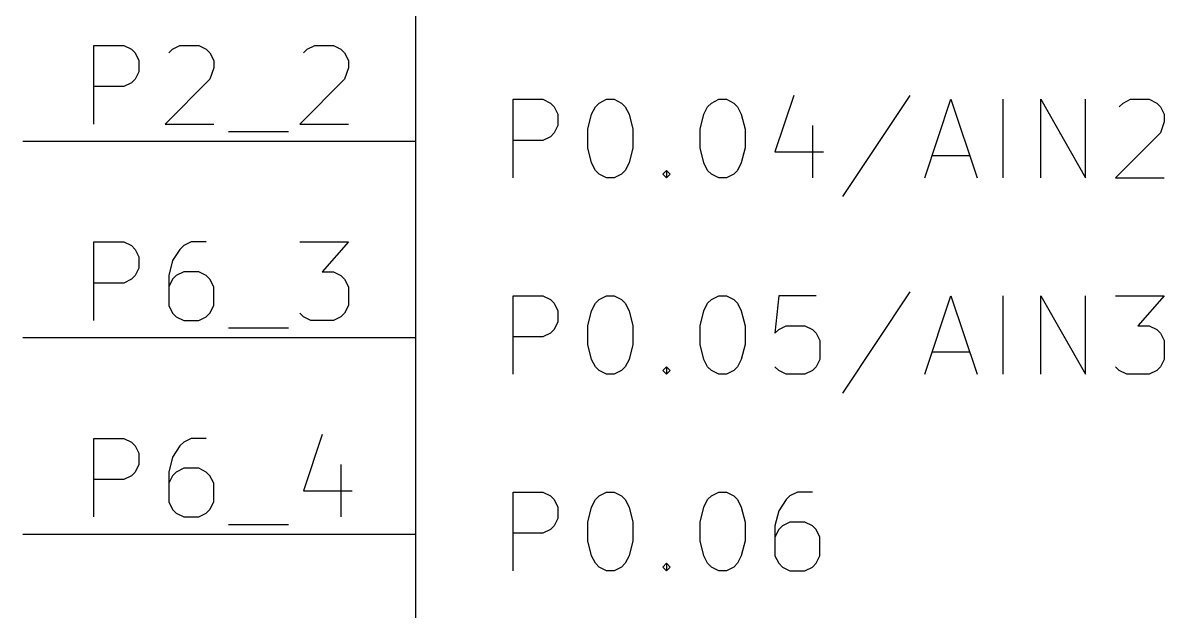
# Model space of a CAD drawing. Header units: inches. Extents: x 0.39 to 7.87, y -5.43 to -0.39.
# Drawn here: x 1.25 to 1.831, y -3.239 to -2.94 of the extents above; entities that cross this region are included whole.
import ezdxf

# ---------------------------------------------------------------- set-up
doc = ezdxf.new("R2010")
doc.units = ezdxf.units.IN
doc.header["$MEASUREMENT"] = 0
for name, color, linetype in [('GREENSIXTYFIVE', 129, 'CONTINUOUS'), ('LIGHTRED', 12, 'CONTINUOUS'), ('RED', 14, 'CONTINUOUS'), ('WHITE', 250, 'CONTINUOUS')]:
    doc.layers.add(name, color=color, linetype=linetype)

msp = doc.modelspace()

# ---------------------------------------------------------------- linework, layer by layer
at = {"layer": 'GREENSIXTYFIVE', "linetype": 'CONTINUOUS'}
for p, q in [((1.49952, -3.0185), (1.49952, -2.9785)), ((1.49952, -2.9785), (1.51476, -2.9785)), ((1.49952, -3.0185), (1.49952, -2.9785)), ((1.49952, -2.9785), (1.51476, -2.9785)), ((1.51476, -2.9785), (1.51857, -2.98041)), ((1.51476, -2.9785), (1.51857, -2.98041)), ((1.54333, -2.98041), (1.54714, -2.9785)), ((1.54333, -2.98041), (1.54714, -2.9785)), ((1.54714, -2.9785), (1.55095, -2.9785)), ((1.54714, -2.9785), (1.55095, -2.9785)), ((1.55095, -2.9785), (1.55476, -2.98041)), ((1.55095, -2.9785), (1.55476, -2.98041)), ((1.60047, -2.98041), (1.60428, -2.9785)), ((1.60047, -2.98041), (1.60428, -2.9785)), ((1.60428, -2.9785), (1.60809, -2.9785)), ((1.60428, -2.9785), (1.60809, -2.9785)), ((1.60809, -2.9785), (1.6119, -2.98041)), ((1.60809, -2.9785), (1.6119, -2.98041)), ((1.64238, -2.9766), (1.63285, -3.00517)), ((1.64238, -2.9766), (1.63285, -3.00517)), ((1.70143, -2.9766), (1.66714, -3.02803)), ((1.70143, -2.9766), (1.66714, -3.02803)), ((1.70904, -3.0185), (1.72238, -2.9785)), ((1.70904, -3.0185), (1.72238, -2.9785)), ((1.72238, -2.9785), (1.73571, -3.0185)), ((1.72238, -2.9785), (1.73571, -3.0185)), ((1.74905, -3.0185), (1.74905, -2.9785)), ((1.74905, -3.0185), (1.74905, -2.9785)), ((1.76809, -3.0185), (1.76809, -2.9785)), ((1.76809, -2.9785), (1.79095, -3.0185)), ((1.76809, -3.0185), (1.76809, -2.9785)), ((1.76809, -2.9785), (1.79095, -3.0185)), ((1.79095, -3.0185), (1.79095, -2.9785)), ((1.79095, -3.0185), (1.79095, -2.9785)), ((1.81, -2.98041), (1.81381, -2.9785)), ((1.81, -2.98041), (1.81381, -2.9785)), ((1.81381, -2.9785), (1.82333, -2.9785)), ((1.81381, -2.9785), (1.82333, -2.9785)), ((1.82333, -2.9785), (1.82714, -2.98041)), ((1.82333, -2.9785), (1.82714, -2.98041)), ((1.51857, -2.98041), (1.52047, -2.98231)), ((1.51857, -2.98041), (1.52047, -2.98231)), ((1.52047, -2.98231), (1.52238, -2.98613)), ((1.52047, -2.98231), (1.52238, -2.98613)), ((1.53952, -2.98613), (1.54143, -2.98231)), ((1.53952, -2.98613), (1.54143, -2.98231)), ((1.54143, -2.98231), (1.54333, -2.98041)), ((1.54143, -2.98231), (1.54333, -2.98041)), ((1.55476, -2.98041), (1.55667, -2.98231)), ((1.55476, -2.98041), (1.55667, -2.98231)), ((1.55667, -2.98231), (1.55857, -2.98613)), ((1.55667, -2.98231), (1.55857, -2.98613)), ((1.59667, -2.98613), (1.59857, -2.98231)), ((1.59667, -2.98613), (1.59857, -2.98231)), ((1.59857, -2.98231), (1.60047, -2.98041)), ((1.59857, -2.98231), (1.60047, -2.98041)), ((1.6119, -2.98041), (1.61381, -2.98231)), ((1.6119, -2.98041), (1.61381, -2.98231)), ((1.61381, -2.98231), (1.61571, -2.98613)), ((1.61381, -2.98231), (1.61571, -2.98613)), ((1.80809, -2.98231), (1.81, -2.98041)), ((1.80809, -2.98231), (1.81, -2.98041)), ((1.82714, -2.98041), (1.82905, -2.98231)), ((1.82714, -2.98041), (1.82905, -2.98231)), ((1.82905, -2.98231), (1.83095, -2.98613)), ((1.82905, -2.98231), (1.83095, -2.98613)), ((1.52238, -2.99184), (1.52047, -2.99565)), ((1.52238, -2.99184), (1.52047, -2.99565)), ((1.52238, -2.98613), (1.52238, -2.99184)), ((1.52238, -2.98613), (1.52238, -2.99184)), ((1.53762, -2.99374), (1.53952, -2.98613)), ((1.53762, -2.99374), (1.53952, -2.98613)), ((1.55857, -2.98613), (1.56047, -2.99374)), ((1.55857, -2.98613), (1.56047, -2.99374)), ((1.59476, -2.99374), (1.59667, -2.98613)), ((1.59476, -2.99374), (1.59667, -2.98613)), ((1.61571, -2.98613), (1.61761, -2.99374)), ((1.61571, -2.98613), (1.61761, -2.99374)), ((1.6519, -2.99184), (1.6519, -3.0185)), ((1.6519, -2.99184), (1.6519, -3.0185)), ((1.83095, -2.98993), (1.82905, -2.99565)), ((1.83095, -2.98993), (1.82905, -2.99565)), ((1.83095, -2.98613), (1.83095, -2.98993)), ((1.83095, -2.98613), (1.83095, -2.98993)), ((1.51857, -2.99755), (1.51476, -2.99946)), ((1.51857, -2.99755), (1.51476, -2.99946)), ((1.52047, -2.99565), (1.51857, -2.99755)), ((1.52047, -2.99565), (1.51857, -2.99755)), ((1.53762, -3.00327), (1.53762, -2.99374)), ((1.53762, -3.00327), (1.53762, -2.99374)), ((1.56047, -2.99374), (1.56047, -3.00327)), ((1.56047, -2.99374), (1.56047, -3.00327)), ((1.59476, -3.00327), (1.59476, -2.99374)), ((1.59476, -3.00327), (1.59476, -2.99374)), ((1.61761, -2.99374), (1.61761, -3.00327)), ((1.61761, -2.99374), (1.61761, -3.00327)), ((1.82905, -2.99565), (1.80619, -3.0185)), ((1.82905, -2.99565), (1.80619, -3.0185)), ((1.51476, -2.99946), (1.49952, -2.99946)), ((1.51476, -2.99946), (1.49952, -2.99946)), ((1.53952, -3.01089), (1.53762, -3.00327)), ((1.53952, -3.01089), (1.53762, -3.00327)), ((1.56047, -3.00327), (1.55857, -3.01089)), ((1.56047, -3.00327), (1.55857, -3.01089)), ((1.59667, -3.01089), (1.59476, -3.00327)), ((1.59667, -3.01089), (1.59476, -3.00327)), ((1.61761, -3.00327), (1.61571, -3.01089)), ((1.61761, -3.00327), (1.61571, -3.01089)), ((1.63285, -3.00517), (1.65761, -3.00517)), ((1.63285, -3.00517), (1.65761, -3.00517)), ((1.71285, -3.00707), (1.7319, -3.00707)), ((1.71285, -3.00707), (1.7319, -3.00707)), ((1.54143, -3.0147), (1.53952, -3.01089)), ((1.54143, -3.0147), (1.53952, -3.01089)), ((1.54333, -3.0166), (1.54143, -3.0147)), ((1.54333, -3.0166), (1.54143, -3.0147)), ((1.55667, -3.0147), (1.55476, -3.0166)), ((1.55667, -3.0147), (1.55476, -3.0166)), ((1.55857, -3.01089), (1.55667, -3.0147)), ((1.55857, -3.01089), (1.55667, -3.0147)), ((1.57571, -3.0166), (1.57762, -3.0147)), ((1.57571, -3.0166), (1.57762, -3.0147)), ((1.57762, -3.0147), (1.57952, -3.0166)), ((1.57762, -3.0147), (1.57762, -3.0185)), ((1.57762, -3.0147), (1.57952, -3.0166)), ((1.57762, -3.0147), (1.57762, -3.0185)), ((1.59857, -3.0147), (1.59667, -3.01089)), ((1.59857, -3.0147), (1.59667, -3.01089)), ((1.60047, -3.0166), (1.59857, -3.0147)), ((1.60047, -3.0166), (1.59857, -3.0147)), ((1.61381, -3.0147), (1.6119, -3.0166)), ((1.61381, -3.0147), (1.6119, -3.0166)), ((1.61571, -3.01089), (1.61381, -3.0147)), ((1.61571, -3.01089), (1.61381, -3.0147)), ((1.54714, -3.0185), (1.54333, -3.0166)), ((1.54714, -3.0185), (1.54333, -3.0166)), ((1.55095, -3.0185), (1.54714, -3.0185)), ((1.55095, -3.0185), (1.54714, -3.0185)), ((1.55476, -3.0166), (1.55095, -3.0185)), ((1.55476, -3.0166), (1.55095, -3.0185)), ((1.57762, -3.0185), (1.57571, -3.0166)), ((1.57762, -3.0185), (1.57571, -3.0166)), ((1.57952, -3.0166), (1.57762, -3.0185)), ((1.57952, -3.0166), (1.57762, -3.0185)), ((1.60428, -3.0185), (1.60047, -3.0166)), ((1.60428, -3.0185), (1.60047, -3.0166)), ((1.60809, -3.0185), (1.60428, -3.0185)), ((1.60809, -3.0185), (1.60428, -3.0185)), ((1.6119, -3.0166), (1.60809, -3.0185)), ((1.6119, -3.0166), (1.60809, -3.0185)), ((1.80619, -3.0185), (1.83095, -3.0185)), ((1.80619, -3.0185), (1.83095, -3.0185)), ((1.49952, -3.1185), (1.49952, -3.0785)), ((1.49952, -3.0785), (1.51476, -3.0785)), ((1.49952, -3.1185), (1.49952, -3.0785)), ((1.49952, -3.0785), (1.51476, -3.0785)), ((1.51476, -3.0785), (1.51857, -3.08041)), ((1.51476, -3.0785), (1.51857, -3.08041)), ((1.54333, -3.08041), (1.54714, -3.0785)), ((1.54333, -3.08041), (1.54714, -3.0785)), ((1.54714, -3.0785), (1.55095, -3.0785)), ((1.54714, -3.0785), (1.55095, -3.0785)), ((1.55095, -3.0785), (1.55476, -3.08041)), ((1.55095, -3.0785), (1.55476, -3.08041)), ((1.60047, -3.08041), (1.60428, -3.0785)), ((1.60047, -3.08041), (1.60428, -3.0785)), ((1.60428, -3.0785), (1.60809, -3.0785)), ((1.60428, -3.0785), (1.60809, -3.0785)), ((1.60809, -3.0785), (1.6119, -3.08041)), ((1.60809, -3.0785), (1.6119, -3.08041)), ((1.63476, -3.0785), (1.63285, -3.09755)), ((1.63476, -3.0785), (1.63285, -3.09755)), ((1.65381, -3.0785), (1.63476, -3.0785)), ((1.65381, -3.0785), (1.63476, -3.0785)), ((1.70143, -3.0766), (1.66714, -3.12803)), ((1.70143, -3.0766), (1.66714, -3.12803)), ((1.70904, -3.1185), (1.72238, -3.0785)), ((1.70904, -3.1185), (1.72238, -3.0785)), ((1.72238, -3.0785), (1.73571, -3.1185)), ((1.72238, -3.0785), (1.73571, -3.1185)), ((1.74905, -3.1185), (1.74905, -3.0785)), ((1.74905, -3.1185), (1.74905, -3.0785)), ((1.76809, -3.1185), (1.76809, -3.0785)), ((1.76809, -3.0785), (1.79095, -3.1185)), ((1.76809, -3.1185), (1.76809, -3.0785)), ((1.76809, -3.0785), (1.79095, -3.1185)), ((1.79095, -3.1185), (1.79095, -3.0785)), ((1.79095, -3.1185), (1.79095, -3.0785)), ((1.80619, -3.0785), (1.83095, -3.0785)), ((1.80619, -3.0785), (1.83095, -3.0785)), ((1.83095, -3.0785), (1.81762, -3.09374)), ((1.83095, -3.0785), (1.81762, -3.09374)), ((1.51857, -3.08041), (1.52047, -3.08231)), ((1.51857, -3.08041), (1.52047, -3.08231)), ((1.52047, -3.08231), (1.52238, -3.08613)), ((1.52047, -3.08231), (1.52238, -3.08613)), ((1.53952, -3.08613), (1.54143, -3.08231)), ((1.53952, -3.08613), (1.54143, -3.08231)), ((1.54143, -3.08231), (1.54333, -3.08041)), ((1.54143, -3.08231), (1.54333, -3.08041)), ((1.55476, -3.08041), (1.55667, -3.08231)), ((1.55476, -3.08041), (1.55667, -3.08231)), ((1.55667, -3.08231), (1.55857, -3.08613)), ((1.55667, -3.08231), (1.55857, -3.08613)), ((1.59667, -3.08613), (1.59857, -3.08231)), ((1.59667, -3.08613), (1.59857, -3.08231)), ((1.59857, -3.08231), (1.60047, -3.08041)), ((1.59857, -3.08231), (1.60047, -3.08041)), ((1.6119, -3.08041), (1.61381, -3.08231)), ((1.6119, -3.08041), (1.61381, -3.08231)), ((1.61381, -3.08231), (1.61571, -3.08613)), ((1.61381, -3.08231), (1.61571, -3.08613)), ((1.52238, -3.08613), (1.52238, -3.09184)), ((1.52238, -3.08613), (1.52238, -3.09184)), ((1.53762, -3.09374), (1.53952, -3.08613)), ((1.53762, -3.09374), (1.53952, -3.08613)), ((1.55857, -3.08613), (1.56047, -3.09374)), ((1.55857, -3.08613), (1.56047, -3.09374)), ((1.59476, -3.09374), (1.59667, -3.08613)), ((1.59476, -3.09374), (1.59667, -3.08613)), ((1.61571, -3.08613), (1.61761, -3.09374)), ((1.61571, -3.08613), (1.61761, -3.09374)), ((1.52047, -3.09565), (1.51857, -3.09755)), ((1.52047, -3.09565), (1.51857, -3.09755)), ((1.52238, -3.09184), (1.52047, -3.09565)), ((1.52238, -3.09184), (1.52047, -3.09565)), ((1.53762, -3.10327), (1.53762, -3.09374)), ((1.53762, -3.10327), (1.53762, -3.09374)), ((1.56047, -3.09374), (1.56047, -3.10327)), ((1.56047, -3.09374), (1.56047, -3.10327)), ((1.59476, -3.10327), (1.59476, -3.09374)), ((1.59476, -3.10327), (1.59476, -3.09374)), ((1.61761, -3.09374), (1.61761, -3.10327)), ((1.61761, -3.09374), (1.61761, -3.10327)), ((1.63285, -3.09755), (1.63476, -3.09565)), ((1.63285, -3.09755), (1.63476, -3.09565)), ((1.63476, -3.09565), (1.63857, -3.09374)), ((1.63476, -3.09565), (1.63857, -3.09374)), ((1.63857, -3.09374), (1.64809, -3.09374)), ((1.63857, -3.09374), (1.64809, -3.09374)), ((1.64809, -3.09374), (1.6519, -3.09565)), ((1.64809, -3.09374), (1.6519, -3.09565)), ((1.6519, -3.09565), (1.65381, -3.09755)), ((1.6519, -3.09565), (1.65381, -3.09755)), ((1.81762, -3.09374), (1.82333, -3.09374)), ((1.81762, -3.09374), (1.82333, -3.09374)), ((1.82333, -3.09374), (1.82714, -3.09565)), ((1.82333, -3.09374), (1.82714, -3.09565)), ((1.82714, -3.09565), (1.82905, -3.09755)), ((1.82714, -3.09565), (1.82905, -3.09755)), ((1.51476, -3.09946), (1.49952, -3.09946)), ((1.51476, -3.09946), (1.49952, -3.09946)), ((1.51857, -3.09755), (1.51476, -3.09946)), ((1.51857, -3.09755), (1.51476, -3.09946)), ((1.65381, -3.09755), (1.65571, -3.10136)), ((1.65381, -3.09755), (1.65571, -3.10136)), ((1.65571, -3.10136), (1.65571, -3.11089)), ((1.65571, -3.10136), (1.65571, -3.11089)), ((1.82905, -3.09755), (1.83095, -3.10136)), ((1.82905, -3.09755), (1.83095, -3.10136)), ((1.83095, -3.10136), (1.83095, -3.11089)), ((1.83095, -3.10136), (1.83095, -3.11089)), ((1.53952, -3.11089), (1.53762, -3.10327)), ((1.53952, -3.11089), (1.53762, -3.10327)), ((1.56047, -3.10327), (1.55857, -3.11089)), ((1.56047, -3.10327), (1.55857, -3.11089)), ((1.59667, -3.11089), (1.59476, -3.10327)), ((1.59667, -3.11089), (1.59476, -3.10327)), ((1.61761, -3.10327), (1.61571, -3.11089)), ((1.61761, -3.10327), (1.61571, -3.11089)), ((1.71285, -3.10707), (1.7319, -3.10707)), ((1.71285, -3.10707), (1.7319, -3.10707)), ((1.54143, -3.1147), (1.53952, -3.11089)), ((1.54143, -3.1147), (1.53952, -3.11089)), ((1.55857, -3.11089), (1.55667, -3.1147)), ((1.55857, -3.11089), (1.55667, -3.1147)), ((1.59857, -3.1147), (1.59667, -3.11089)), ((1.59857, -3.1147), (1.59667, -3.11089)), ((1.61571, -3.11089), (1.61381, -3.1147)), ((1.61571, -3.11089), (1.61381, -3.1147)), ((1.65571, -3.11089), (1.65381, -3.1147)), ((1.65571, -3.11089), (1.65381, -3.1147)), ((1.83095, -3.11089), (1.82905, -3.1147)), ((1.83095, -3.11089), (1.82905, -3.1147)), ((1.54333, -3.1166), (1.54143, -3.1147)), ((1.54333, -3.1166), (1.54143, -3.1147)), ((1.54714, -3.1185), (1.54333, -3.1166)), ((1.54714, -3.1185), (1.54333, -3.1166)), ((1.55095, -3.1185), (1.54714, -3.1185)), ((1.55095, -3.1185), (1.54714, -3.1185)), ((1.55476, -3.1166), (1.55095, -3.1185)), ((1.55476, -3.1166), (1.55095, -3.1185)), ((1.55667, -3.1147), (1.55476, -3.1166)), ((1.55667, -3.1147), (1.55476, -3.1166)), ((1.57571, -3.1166), (1.57762, -3.1147)), ((1.57571, -3.1166), (1.57762, -3.1147)), ((1.57762, -3.1185), (1.57571, -3.1166)), ((1.57762, -3.1185), (1.57571, -3.1166)), ((1.57762, -3.1147), (1.57952, -3.1166)), ((1.57762, -3.1147), (1.57762, -3.1185)), ((1.57762, -3.1147), (1.57952, -3.1166)), ((1.57762, -3.1147), (1.57762, -3.1185)), ((1.57952, -3.1166), (1.57762, -3.1185)), ((1.57952, -3.1166), (1.57762, -3.1185)), ((1.60047, -3.1166), (1.59857, -3.1147)), ((1.60047, -3.1166), (1.59857, -3.1147)), ((1.60428, -3.1185), (1.60047, -3.1166)), ((1.60428, -3.1185), (1.60047, -3.1166)), ((1.60809, -3.1185), (1.60428, -3.1185)), ((1.60809, -3.1185), (1.60428, -3.1185)), ((1.6119, -3.1166), (1.60809, -3.1185)), ((1.6119, -3.1166), (1.60809, -3.1185)), ((1.61381, -3.1147), (1.6119, -3.1166)), ((1.61381, -3.1147), (1.6119, -3.1166)), ((1.63476, -3.1166), (1.63285, -3.1147)), ((1.63476, -3.1166), (1.63285, -3.1147)), ((1.63857, -3.1185), (1.63476, -3.1166)), ((1.63857, -3.1185), (1.63476, -3.1166)), ((1.64809, -3.1185), (1.63857, -3.1185)), ((1.64809, -3.1185), (1.63857, -3.1185)), ((1.6519, -3.1166), (1.64809, -3.1185)), ((1.6519, -3.1166), (1.64809, -3.1185)), ((1.65381, -3.1147), (1.6519, -3.1166)), ((1.65381, -3.1147), (1.6519, -3.1166)), ((1.80809, -3.1166), (1.80619, -3.1147)), ((1.80809, -3.1166), (1.80619, -3.1147)), ((1.8119, -3.1185), (1.80809, -3.1166)), ((1.8119, -3.1185), (1.80809, -3.1166)), ((1.82333, -3.1185), (1.8119, -3.1185)), ((1.82333, -3.1185), (1.8119, -3.1185)), ((1.82714, -3.1166), (1.82333, -3.1185)), ((1.82714, -3.1166), (1.82333, -3.1185)), ((1.82905, -3.1147), (1.82714, -3.1166)), ((1.82905, -3.1147), (1.82714, -3.1166)), ((1.49952, -3.2185), (1.49952, -3.1785)), ((1.49952, -3.1785), (1.51476, -3.1785)), ((1.49952, -3.2185), (1.49952, -3.1785)), ((1.49952, -3.1785), (1.51476, -3.1785)), ((1.51476, -3.1785), (1.51857, -3.18041)), ((1.51476, -3.1785), (1.51857, -3.18041)), ((1.51857, -3.18041), (1.52047, -3.18231)), ((1.51857, -3.18041), (1.52047, -3.18231)), ((1.52047, -3.18231), (1.52238, -3.18613)), ((1.52047, -3.18231), (1.52238, -3.18613)), ((1.53952, -3.18613), (1.54143, -3.18231)), ((1.53952, -3.18613), (1.54143, -3.18231)), ((1.54143, -3.18231), (1.54333, -3.18041)), ((1.54143, -3.18231), (1.54333, -3.18041)), ((1.54333, -3.18041), (1.54714, -3.1785)), ((1.54333, -3.18041), (1.54714, -3.1785)), ((1.54714, -3.1785), (1.55095, -3.1785)), ((1.54714, -3.1785), (1.55095, -3.1785)), ((1.55095, -3.1785), (1.55476, -3.18041)), ((1.55095, -3.1785), (1.55476, -3.18041)), ((1.55476, -3.18041), (1.55667, -3.18231)), ((1.55476, -3.18041), (1.55667, -3.18231)), ((1.55667, -3.18231), (1.55857, -3.18613)), ((1.55667, -3.18231), (1.55857, -3.18613)), ((1.59667, -3.18613), (1.59857, -3.18231)), ((1.59667, -3.18613), (1.59857, -3.18231)), ((1.59857, -3.18231), (1.60047, -3.18041)), ((1.59857, -3.18231), (1.60047, -3.18041)), ((1.60047, -3.18041), (1.60428, -3.1785)), ((1.60047, -3.18041), (1.60428, -3.1785)), ((1.60428, -3.1785), (1.60809, -3.1785)), ((1.60428, -3.1785), (1.60809, -3.1785)), ((1.60809, -3.1785), (1.6119, -3.18041)), ((1.60809, -3.1785), (1.6119, -3.18041)), ((1.6119, -3.18041), (1.61381, -3.18231)), ((1.6119, -3.18041), (1.61381, -3.18231)), ((1.61381, -3.18231), (1.61571, -3.18613)), ((1.61381, -3.18231), (1.61571, -3.18613)), ((1.63857, -3.18231), (1.63476, -3.18803)), ((1.63857, -3.18231), (1.63476, -3.18803)), ((1.64047, -3.18041), (1.63857, -3.18231)), ((1.64047, -3.18041), (1.63857, -3.18231)), ((1.64428, -3.1785), (1.64047, -3.18041)), ((1.64428, -3.1785), (1.64047, -3.18041)), ((1.6519, -3.1785), (1.64428, -3.1785)), ((1.6519, -3.1785), (1.64428, -3.1785)), ((1.52238, -3.18613), (1.52238, -3.19184)), ((1.52238, -3.18613), (1.52238, -3.19184)), ((1.53762, -3.19374), (1.53952, -3.18613)), ((1.53762, -3.19374), (1.53952, -3.18613)), ((1.55857, -3.18613), (1.56047, -3.19374)), ((1.55857, -3.18613), (1.56047, -3.19374)), ((1.59476, -3.19374), (1.59667, -3.18613)), ((1.59476, -3.19374), (1.59667, -3.18613)), ((1.61571, -3.18613), (1.61761, -3.19374)), ((1.61571, -3.18613), (1.61761, -3.19374)), ((1.63476, -3.18803), (1.63285, -3.19565)), ((1.63476, -3.18803), (1.63285, -3.19565)), ((1.52238, -3.19184), (1.52047, -3.19565)), ((1.52238, -3.19184), (1.52047, -3.19565)), ((1.53762, -3.20327), (1.53762, -3.19374)), ((1.53762, -3.20327), (1.53762, -3.19374)), ((1.56047, -3.19374), (1.56047, -3.20327)), ((1.56047, -3.19374), (1.56047, -3.20327)), ((1.59476, -3.20327), (1.59476, -3.19374)), ((1.59476, -3.20327), (1.59476, -3.19374)), ((1.61761, -3.19374), (1.61761, -3.20327)), ((1.61761, -3.19374), (1.61761, -3.20327)), ((1.64047, -3.19374), (1.63666, -3.19565)), ((1.64047, -3.19374), (1.63666, -3.19565)), ((1.64809, -3.19374), (1.64047, -3.19374)), ((1.64809, -3.19374), (1.64047, -3.19374)), ((1.6519, -3.19565), (1.64809, -3.19374)), ((1.6519, -3.19565), (1.64809, -3.19374)), ((1.51476, -3.19946), (1.49952, -3.19946)), ((1.51476, -3.19946), (1.49952, -3.19946)), ((1.51857, -3.19755), (1.51476, -3.19946)), ((1.51857, -3.19755), (1.51476, -3.19946)), ((1.52047, -3.19565), (1.51857, -3.19755)), ((1.52047, -3.19565), (1.51857, -3.19755)), ((1.63285, -3.19565), (1.63285, -3.21089)), ((1.63285, -3.19565), (1.63285, -3.21089)), ((1.63476, -3.19755), (1.63285, -3.20136)), ((1.63476, -3.19755), (1.63285, -3.20136)), ((1.63666, -3.19565), (1.63476, -3.19755)), ((1.63666, -3.19565), (1.63476, -3.19755)), ((1.65381, -3.19755), (1.6519, -3.19565)), ((1.65381, -3.19755), (1.6519, -3.19565)), ((1.65571, -3.20136), (1.65381, -3.19755)), ((1.65571, -3.20136), (1.65381, -3.19755)), ((1.53952, -3.21089), (1.53762, -3.20327)), ((1.53952, -3.21089), (1.53762, -3.20327)), ((1.56047, -3.20327), (1.55857, -3.21089)), ((1.56047, -3.20327), (1.55857, -3.21089)), ((1.59667, -3.21089), (1.59476, -3.20327)), ((1.59667, -3.21089), (1.59476, -3.20327)), ((1.61761, -3.20327), (1.61571, -3.21089)), ((1.61761, -3.20327), (1.61571, -3.21089)), ((1.65571, -3.21089), (1.65571, -3.20136)), ((1.65571, -3.21089), (1.65571, -3.20136)), ((1.54143, -3.2147), (1.53952, -3.21089)), ((1.54143, -3.2147), (1.53952, -3.21089)), ((1.55857, -3.21089), (1.55667, -3.2147)), ((1.55857, -3.21089), (1.55667, -3.2147)), ((1.59857, -3.2147), (1.59667, -3.21089)), ((1.59857, -3.2147), (1.59667, -3.21089)), ((1.61571, -3.21089), (1.61381, -3.2147)), ((1.61571, -3.21089), (1.61381, -3.2147)), ((1.63285, -3.21089), (1.63476, -3.2147)), ((1.63285, -3.21089), (1.63476, -3.2147)), ((1.65381, -3.2147), (1.65571, -3.21089)), ((1.65381, -3.2147), (1.65571, -3.21089)), ((1.54333, -3.2166), (1.54143, -3.2147)), ((1.54333, -3.2166), (1.54143, -3.2147)), ((1.54714, -3.2185), (1.54333, -3.2166)), ((1.54714, -3.2185), (1.54333, -3.2166)), ((1.55476, -3.2166), (1.55095, -3.2185)), ((1.55476, -3.2166), (1.55095, -3.2185)), ((1.55667, -3.2147), (1.55476, -3.2166)), ((1.55667, -3.2147), (1.55476, -3.2166)), ((1.57571, -3.2166), (1.57762, -3.2147)), ((1.57571, -3.2166), (1.57762, -3.2147)), ((1.57762, -3.2185), (1.57571, -3.2166)), ((1.57762, -3.2185), (1.57571, -3.2166)), ((1.57762, -3.2147), (1.57952, -3.2166)), ((1.57762, -3.2147), (1.57762, -3.2185)), ((1.57762, -3.2147), (1.57952, -3.2166)), ((1.57762, -3.2147), (1.57762, -3.2185)), ((1.57952, -3.2166), (1.57762, -3.2185)), ((1.57952, -3.2166), (1.57762, -3.2185)), ((1.60047, -3.2166), (1.59857, -3.2147)), ((1.60047, -3.2166), (1.59857, -3.2147)), ((1.60428, -3.2185), (1.60047, -3.2166)), ((1.60428, -3.2185), (1.60047, -3.2166)), ((1.6119, -3.2166), (1.60809, -3.2185)), ((1.6119, -3.2166), (1.60809, -3.2185)), ((1.61381, -3.2147), (1.6119, -3.2166)), ((1.61381, -3.2147), (1.6119, -3.2166)), ((1.63476, -3.2147), (1.63666, -3.2166)), ((1.63476, -3.2147), (1.63666, -3.2166)), ((1.63666, -3.2166), (1.64047, -3.2185)), ((1.63666, -3.2166), (1.64047, -3.2185)), ((1.64809, -3.2185), (1.6519, -3.2166)), ((1.64809, -3.2185), (1.6519, -3.2166)), ((1.6519, -3.2166), (1.65381, -3.2147)), ((1.6519, -3.2166), (1.65381, -3.2147)), ((1.55095, -3.2185), (1.54714, -3.2185)), ((1.55095, -3.2185), (1.54714, -3.2185)), ((1.60809, -3.2185), (1.60428, -3.2185)), ((1.60809, -3.2185), (1.60428, -3.2185)), ((1.64047, -3.2185), (1.64809, -3.2185)), ((1.64047, -3.2185), (1.64809, -3.2185))]:
    msp.add_line(p, q, dxfattribs=at)
at = {"layer": 'LIGHTRED', "linetype": 'CONTINUOUS'}
for p, q in [((1.28619, -2.9911), (1.28619, -2.9511)), ((1.28619, -2.9511), (1.30143, -2.9511)), ((1.28619, -2.9911), (1.28619, -2.9511)), ((1.28619, -2.9511), (1.30143, -2.9511)), ((1.30143, -2.9511), (1.30524, -2.95301)), ((1.30143, -2.9511), (1.30524, -2.95301)), ((1.32619, -2.95301), (1.33, -2.9511)), ((1.32619, -2.95301), (1.33, -2.9511)), ((1.33, -2.9511), (1.33952, -2.9511)), ((1.33, -2.9511), (1.33952, -2.9511)), ((1.33952, -2.9511), (1.34333, -2.95301)), ((1.33952, -2.9511), (1.34333, -2.95301)), ((1.39476, -2.95301), (1.39857, -2.9511)), ((1.39476, -2.95301), (1.39857, -2.9511)), ((1.39857, -2.9511), (1.40809, -2.9511)), ((1.39857, -2.9511), (1.40809, -2.9511)), ((1.40809, -2.9511), (1.41191, -2.95301)), ((1.40809, -2.9511), (1.41191, -2.95301)), ((1.30524, -2.95301), (1.30714, -2.95491)), ((1.30524, -2.95301), (1.30714, -2.95491)), ((1.30714, -2.95491), (1.30905, -2.95872)), ((1.30714, -2.95491), (1.30905, -2.95872)), ((1.32429, -2.95491), (1.32619, -2.95301)), ((1.32429, -2.95491), (1.32619, -2.95301)), ((1.34333, -2.95301), (1.34524, -2.95491)), ((1.34333, -2.95301), (1.34524, -2.95491)), ((1.34524, -2.95491), (1.34714, -2.95872)), ((1.34524, -2.95491), (1.34714, -2.95872)), ((1.39286, -2.95491), (1.39476, -2.95301)), ((1.39286, -2.95491), (1.39476, -2.95301)), ((1.41191, -2.95301), (1.41381, -2.95491)), ((1.41191, -2.95301), (1.41381, -2.95491)), ((1.41381, -2.95491), (1.41571, -2.95872)), ((1.41381, -2.95491), (1.41571, -2.95872)), ((1.30905, -2.95872), (1.30905, -2.96444)), ((1.30905, -2.95872), (1.30905, -2.96444)), ((1.34714, -2.96253), (1.34524, -2.96825)), ((1.34714, -2.96253), (1.34524, -2.96825)), ((1.34714, -2.95872), (1.34714, -2.96253)), ((1.34714, -2.95872), (1.34714, -2.96253)), ((1.41571, -2.96253), (1.41381, -2.96825)), ((1.41571, -2.96253), (1.41381, -2.96825)), ((1.41571, -2.95872), (1.41571, -2.96253)), ((1.41571, -2.95872), (1.41571, -2.96253)), ((1.30714, -2.96825), (1.30524, -2.97015)), ((1.30714, -2.96825), (1.30524, -2.97015)), ((1.30905, -2.96444), (1.30714, -2.96825)), ((1.30905, -2.96444), (1.30714, -2.96825)), ((1.34524, -2.96825), (1.32238, -2.9911)), ((1.34524, -2.96825), (1.32238, -2.9911)), ((1.41381, -2.96825), (1.39095, -2.9911)), ((1.41381, -2.96825), (1.39095, -2.9911)), ((1.30143, -2.97206), (1.28619, -2.97206)), ((1.30143, -2.97206), (1.28619, -2.97206)), ((1.30524, -2.97015), (1.30143, -2.97206)), ((1.30524, -2.97015), (1.30143, -2.97206)), ((1.32238, -2.9911), (1.34714, -2.9911)), ((1.32238, -2.9911), (1.34714, -2.9911)), ((1.39095, -2.9911), (1.41571, -2.9911)), ((1.39095, -2.9911), (1.41571, -2.9911)), ((1.35476, -2.99491), (1.38524, -2.99491)), ((1.35476, -2.99491), (1.38524, -2.99491)), ((1.28619, -3.0911), (1.28619, -3.0511)), ((1.28619, -3.0511), (1.30143, -3.0511)), ((1.28619, -3.0911), (1.28619, -3.0511)), ((1.28619, -3.0511), (1.30143, -3.0511)), ((1.30143, -3.0511), (1.30524, -3.05301)), ((1.30143, -3.0511), (1.30524, -3.05301)), ((1.30524, -3.05301), (1.30714, -3.05491)), ((1.30524, -3.05301), (1.30714, -3.05491)), ((1.30714, -3.05491), (1.30905, -3.05872)), ((1.30714, -3.05491), (1.30905, -3.05872)), ((1.33, -3.05491), (1.32619, -3.06063)), ((1.33, -3.05491), (1.32619, -3.06063)), ((1.33191, -3.05301), (1.33, -3.05491)), ((1.33191, -3.05301), (1.33, -3.05491)), ((1.33572, -3.0511), (1.33191, -3.05301)), ((1.33572, -3.0511), (1.33191, -3.05301)), ((1.34333, -3.0511), (1.33572, -3.0511)), ((1.34333, -3.0511), (1.33572, -3.0511)), ((1.39095, -3.0511), (1.41571, -3.0511)), ((1.39095, -3.0511), (1.41571, -3.0511)), ((1.41571, -3.0511), (1.40238, -3.06634)), ((1.41571, -3.0511), (1.40238, -3.06634)), ((1.30905, -3.05872), (1.30905, -3.06444)), ((1.30905, -3.05872), (1.30905, -3.06444)), ((1.32619, -3.06063), (1.32429, -3.06825)), ((1.32619, -3.06063), (1.32429, -3.06825)), ((1.30905, -3.06444), (1.30714, -3.06825)), ((1.30905, -3.06444), (1.30714, -3.06825)), ((1.33191, -3.06634), (1.32809, -3.06825)), ((1.33191, -3.06634), (1.32809, -3.06825)), ((1.33952, -3.06634), (1.33191, -3.06634)), ((1.33952, -3.06634), (1.33191, -3.06634)), ((1.34333, -3.06825), (1.33952, -3.06634)), ((1.34333, -3.06825), (1.33952, -3.06634)), ((1.40238, -3.06634), (1.40809, -3.06634)), ((1.40238, -3.06634), (1.40809, -3.06634)), ((1.40809, -3.06634), (1.41191, -3.06825)), ((1.40809, -3.06634), (1.41191, -3.06825)), ((1.30143, -3.07206), (1.28619, -3.07206)), ((1.30143, -3.07206), (1.28619, -3.07206)), ((1.30524, -3.07015), (1.30143, -3.07206)), ((1.30524, -3.07015), (1.30143, -3.07206)), ((1.30714, -3.06825), (1.30524, -3.07015)), ((1.30714, -3.06825), (1.30524, -3.07015)), ((1.32429, -3.06825), (1.32429, -3.08348)), ((1.32429, -3.06825), (1.32429, -3.08348)), ((1.32619, -3.07015), (1.32429, -3.07396)), ((1.32619, -3.07015), (1.32429, -3.07396)), ((1.32809, -3.06825), (1.32619, -3.07015)), ((1.32809, -3.06825), (1.32619, -3.07015)), ((1.34524, -3.07015), (1.34333, -3.06825)), ((1.34524, -3.07015), (1.34333, -3.06825)), ((1.34714, -3.07396), (1.34524, -3.07015)), ((1.34714, -3.07396), (1.34524, -3.07015)), ((1.41191, -3.06825), (1.41381, -3.07015)), ((1.41191, -3.06825), (1.41381, -3.07015)), ((1.41381, -3.07015), (1.41571, -3.07396)), ((1.41381, -3.07015), (1.41571, -3.07396)), ((1.34714, -3.08348), (1.34714, -3.07396)), ((1.34714, -3.08348), (1.34714, -3.07396)), ((1.41571, -3.07396), (1.41571, -3.08348)), ((1.41571, -3.07396), (1.41571, -3.08348)), ((1.32429, -3.08348), (1.32619, -3.0873)), ((1.32429, -3.08348), (1.32619, -3.0873)), ((1.34524, -3.0873), (1.34714, -3.08348)), ((1.34524, -3.0873), (1.34714, -3.08348)), ((1.41571, -3.08348), (1.41381, -3.0873)), ((1.41571, -3.08348), (1.41381, -3.0873)), ((1.32619, -3.0873), (1.32809, -3.0892)), ((1.32619, -3.0873), (1.32809, -3.0892)), ((1.32809, -3.0892), (1.33191, -3.0911)), ((1.32809, -3.0892), (1.33191, -3.0911)), ((1.33952, -3.0911), (1.34333, -3.0892)), ((1.33952, -3.0911), (1.34333, -3.0892)), ((1.34333, -3.0892), (1.34524, -3.0873)), ((1.34333, -3.0892), (1.34524, -3.0873)), ((1.39286, -3.0892), (1.39095, -3.0873)), ((1.39286, -3.0892), (1.39095, -3.0873)), ((1.39667, -3.0911), (1.39286, -3.0892)), ((1.39667, -3.0911), (1.39286, -3.0892)), ((1.41191, -3.0892), (1.40809, -3.0911)), ((1.41191, -3.0892), (1.40809, -3.0911)), ((1.41381, -3.0873), (1.41191, -3.0892)), ((1.41381, -3.0873), (1.41191, -3.0892)), ((1.33191, -3.0911), (1.33952, -3.0911)), ((1.33191, -3.0911), (1.33952, -3.0911)), ((1.35476, -3.09491), (1.38524, -3.09491)), ((1.35476, -3.09491), (1.38524, -3.09491)), ((1.40809, -3.0911), (1.39667, -3.0911)), ((1.40809, -3.0911), (1.39667, -3.0911)), ((1.28619, -3.1911), (1.28619, -3.1511)), ((1.28619, -3.1511), (1.30143, -3.1511)), ((1.28619, -3.1911), (1.28619, -3.1511)), ((1.28619, -3.1511), (1.30143, -3.1511)), ((1.30143, -3.1511), (1.30524, -3.15301)), ((1.30143, -3.1511), (1.30524, -3.15301)), ((1.30524, -3.15301), (1.30714, -3.15491)), ((1.30524, -3.15301), (1.30714, -3.15491)), ((1.33191, -3.15301), (1.33, -3.15491)), ((1.33191, -3.15301), (1.33, -3.15491)), ((1.33572, -3.1511), (1.33191, -3.15301)), ((1.33572, -3.1511), (1.33191, -3.15301)), ((1.34333, -3.1511), (1.33572, -3.1511)), ((1.34333, -3.1511), (1.33572, -3.1511)), ((1.40238, -3.1492), (1.39286, -3.17777)), ((1.40238, -3.1492), (1.39286, -3.17777)), ((1.30714, -3.15491), (1.30905, -3.15872)), ((1.30714, -3.15491), (1.30905, -3.15872)), ((1.30905, -3.15872), (1.30905, -3.16444)), ((1.30905, -3.15872), (1.30905, -3.16444)), ((1.33, -3.15491), (1.32619, -3.16063)), ((1.33, -3.15491), (1.32619, -3.16063)), ((1.30905, -3.16444), (1.30714, -3.16825)), ((1.30905, -3.16444), (1.30714, -3.16825)), ((1.32619, -3.16063), (1.32429, -3.16825)), ((1.32619, -3.16063), (1.32429, -3.16825)), ((1.41191, -3.16444), (1.41191, -3.1911)), ((1.41191, -3.16444), (1.41191, -3.1911)), ((1.30524, -3.17015), (1.30143, -3.17206)), ((1.30524, -3.17015), (1.30143, -3.17206)), ((1.30714, -3.16825), (1.30524, -3.17015)), ((1.30714, -3.16825), (1.30524, -3.17015)), ((1.32429, -3.16825), (1.32429, -3.18348)), ((1.32429, -3.16825), (1.32429, -3.18348)), ((1.32619, -3.17015), (1.32429, -3.17396)), ((1.32619, -3.17015), (1.32429, -3.17396)), ((1.32809, -3.16825), (1.32619, -3.17015)), ((1.32809, -3.16825), (1.32619, -3.17015)), ((1.33191, -3.16634), (1.32809, -3.16825)), ((1.33191, -3.16634), (1.32809, -3.16825)), ((1.33952, -3.16634), (1.33191, -3.16634)), ((1.33952, -3.16634), (1.33191, -3.16634)), ((1.34333, -3.16825), (1.33952, -3.16634)), ((1.34333, -3.16825), (1.33952, -3.16634)), ((1.34524, -3.17015), (1.34333, -3.16825)), ((1.34524, -3.17015), (1.34333, -3.16825)), ((1.34714, -3.17396), (1.34524, -3.17015)), ((1.34714, -3.17396), (1.34524, -3.17015)), ((1.30143, -3.17206), (1.28619, -3.17206)), ((1.30143, -3.17206), (1.28619, -3.17206)), ((1.34714, -3.18348), (1.34714, -3.17396)), ((1.34714, -3.18348), (1.34714, -3.17396)), ((1.39286, -3.17777), (1.41762, -3.17777)), ((1.39286, -3.17777), (1.41762, -3.17777)), ((1.32429, -3.18348), (1.32619, -3.1873)), ((1.32429, -3.18348), (1.32619, -3.1873)), ((1.34524, -3.1873), (1.34714, -3.18348)), ((1.34524, -3.1873), (1.34714, -3.18348)), ((1.32619, -3.1873), (1.32809, -3.1892)), ((1.32619, -3.1873), (1.32809, -3.1892)), ((1.32809, -3.1892), (1.33191, -3.1911)), ((1.32809, -3.1892), (1.33191, -3.1911)), ((1.33952, -3.1911), (1.34333, -3.1892)), ((1.33952, -3.1911), (1.34333, -3.1892)), ((1.34333, -3.1892), (1.34524, -3.1873)), ((1.34333, -3.1892), (1.34524, -3.1873)), ((1.33191, -3.1911), (1.33952, -3.1911)), ((1.33191, -3.1911), (1.33952, -3.1911)), ((1.35476, -3.19491), (1.38524, -3.19491)), ((1.35476, -3.19491), (1.38524, -3.19491))]:
    msp.add_line(p, q, dxfattribs=at)
at = {"layer": 'RED', "linetype": 'CONTINUOUS'}
for p, q in [((1.45, -4.1), (1.45, -1.7)), ((1.45, -3), (1.25, -3)), ((1.45, -3), (1.25, -3)), ((1.45, -3.1), (1.25, -3.1)), ((1.45, -3.1), (1.25, -3.1)), ((1.45, -3.2), (1.25, -3.2)), ((1.45, -3.2), (1.25, -3.2))]:
    msp.add_line(p, q, dxfattribs=at)
at = {"layer": 'WHITE', "linetype": 'CONTINUOUS'}
msp.add_line((1.45, -4.1), (1.45, -1.7), dxfattribs=at)

doc.saveas('drawing.dxf')
